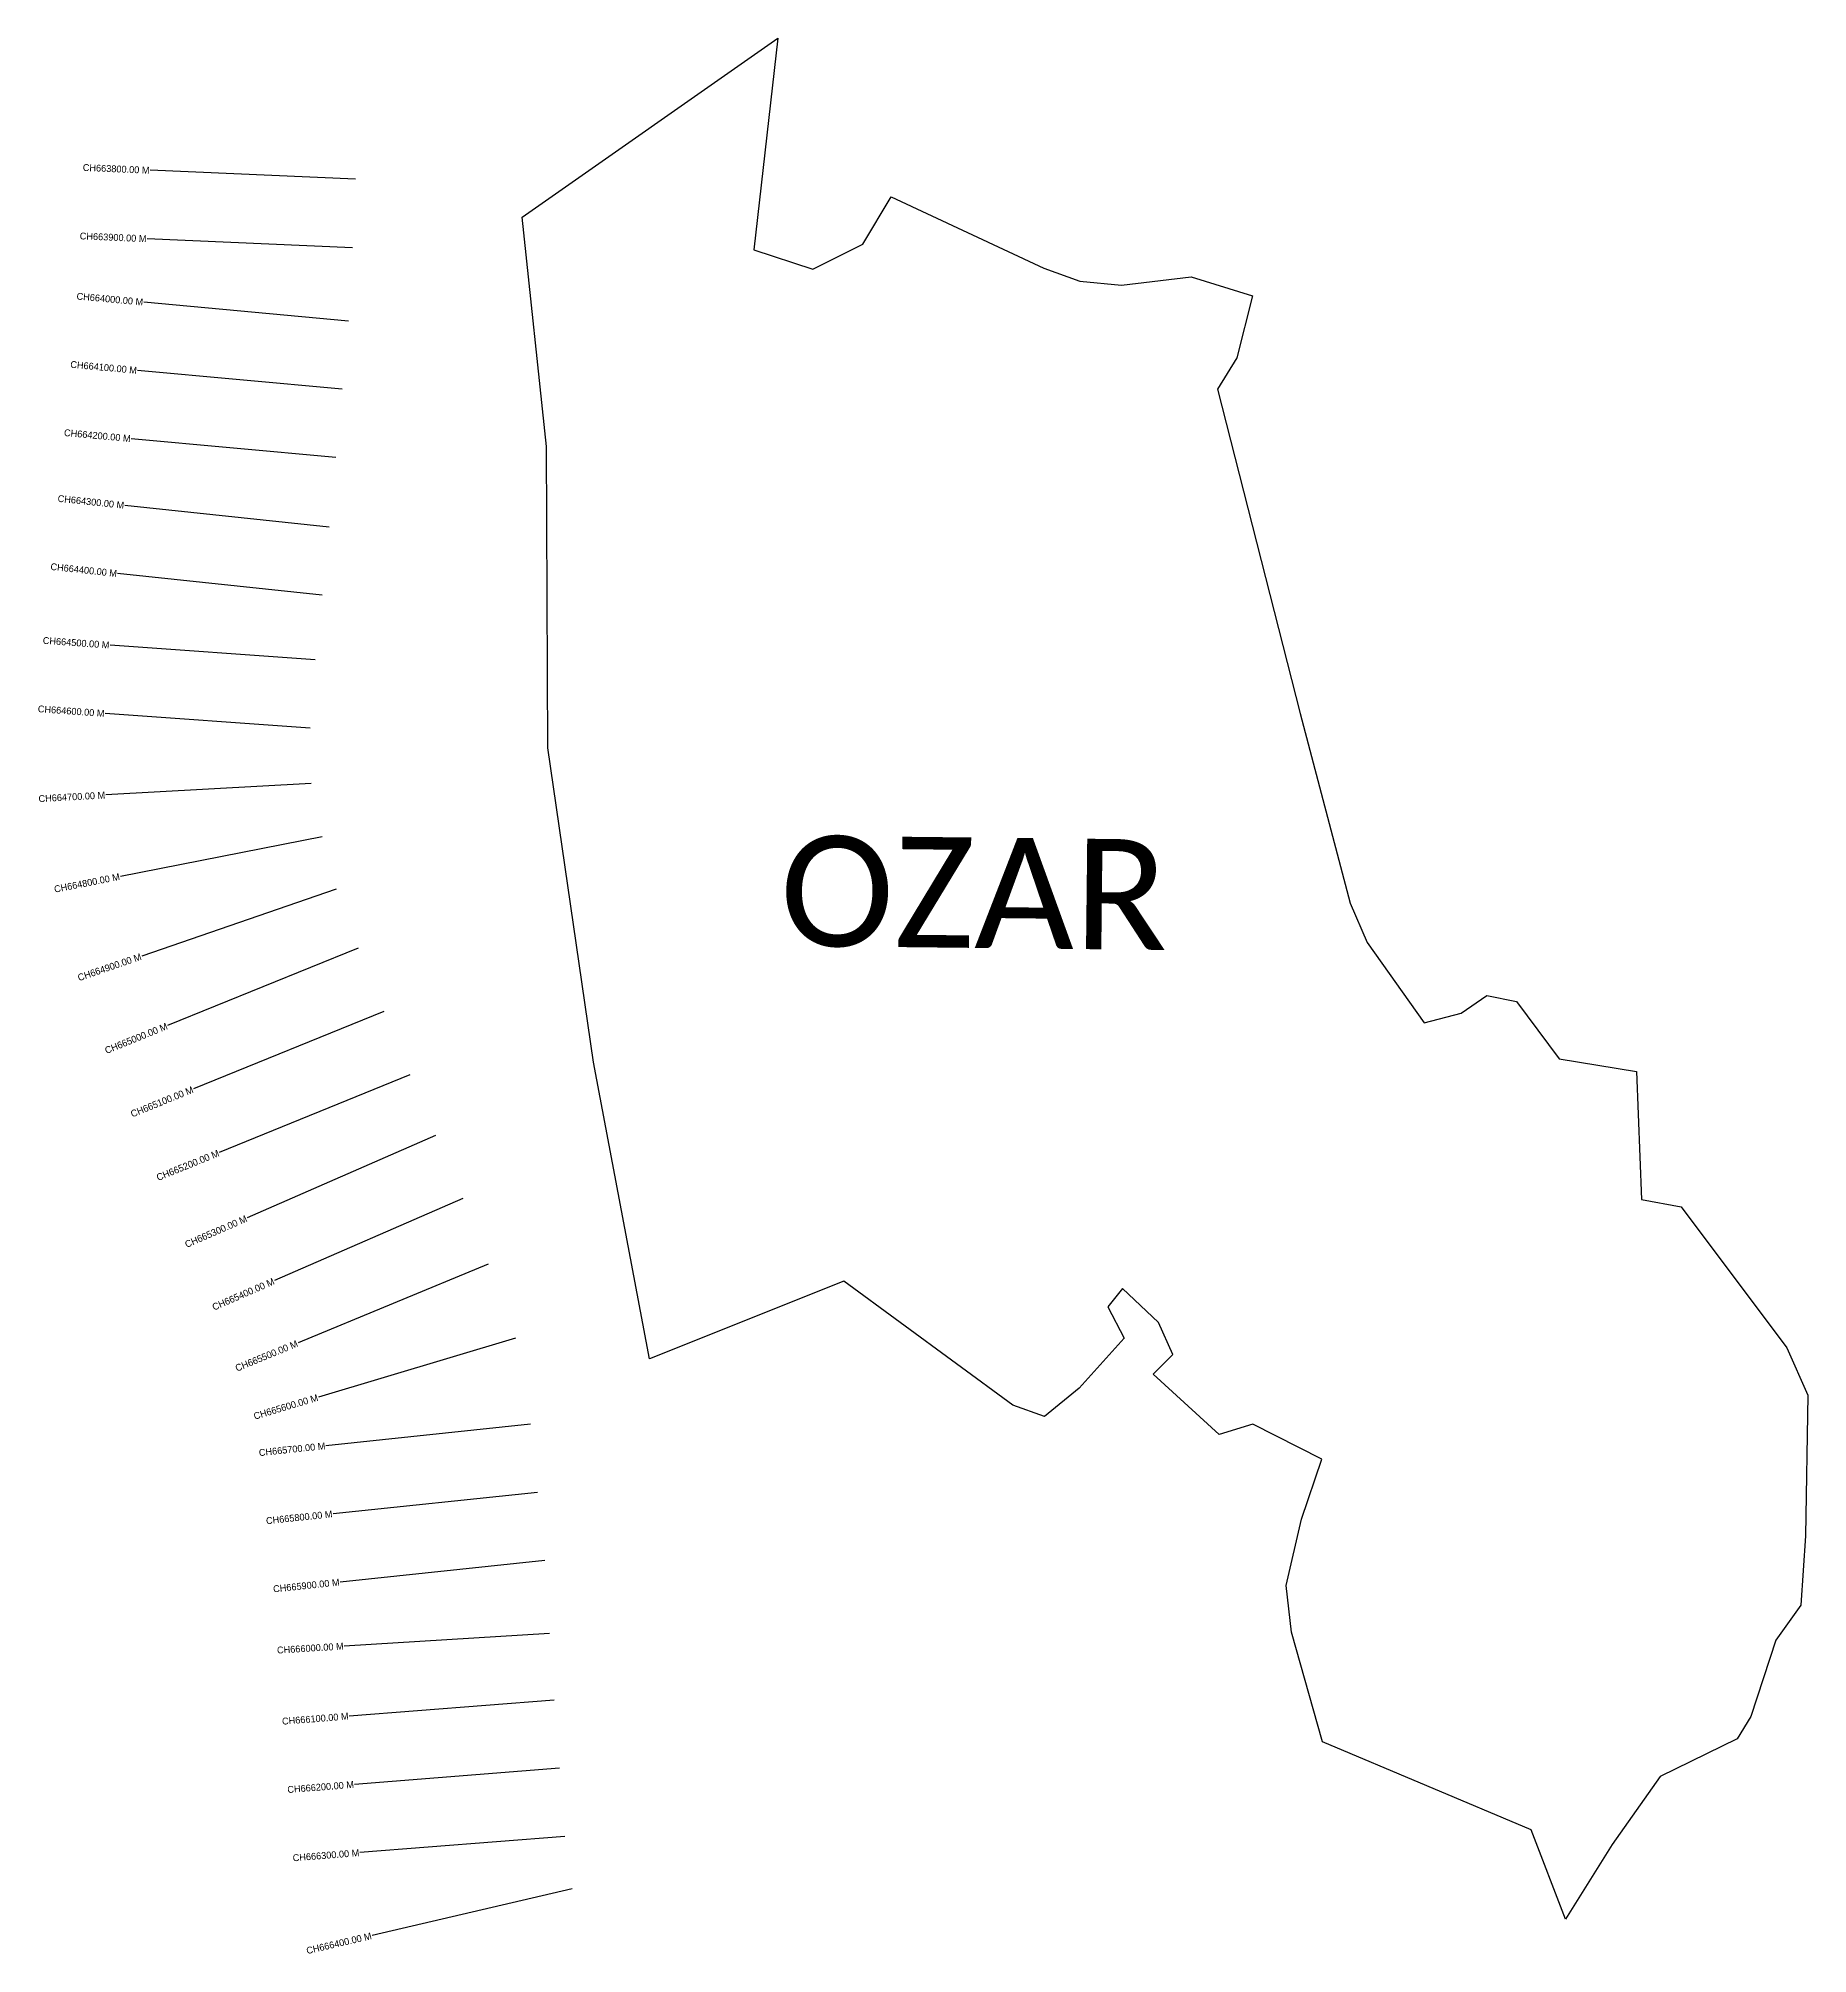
# Model space of a CAD drawing. Header units: metres. Extents: x 330680 to 359033, y 1779505 to 1931097.
# Drawn here: x 334816 to 337398, y 1779505 to 1782300 of the extents above; entities outside this region: 1.
import ezdxf
from ezdxf.enums import TextEntityAlignment as Align

# ---------------------------------------------------------------- set-up
doc = ezdxf.new("R2010")
doc.units = ezdxf.units.M
for name, color, linetype in [('CS', 134, 'Continuous'), ('CSMark', 6, 'Continuous'), ('DITRICT NAME', 118, 'Continuous'), ('village', 3, 'Continuous'), ('VILLAGE NAME', 250, 'Continuous')]:
    doc.layers.add(name, color=color, linetype=linetype)

msp = doc.modelspace()

# ---------------------------------------------------------------- linework, layer by layer
at = {"layer": 'CS'}
for p, q in [((335278.5, 1782094.6), (334978.8, 1782107.6)), ((335274.2, 1781994.7), (334974.4, 1782007.7)), ((335268.3, 1781887.6), (334969.5, 1781915.1)), ((335259.1, 1781788), (334960.4, 1781815.5)), ((335249.9, 1781688.4), (334951.2, 1781715.9)), ((335240.1, 1781586.8), (334941.8, 1781618.5)), ((335229.6, 1781487.4), (334931.3, 1781519)), ((335219.5, 1781393), (334920.3, 1781414.5)), ((335212.4, 1781293.2), (334913.1, 1781314.8)), ((335213.6, 1781212.5), (334914.1, 1781195.9)), ((335229.7, 1781134.8), (334935.3, 1781077.1)), ((335250.1, 1781058.5), (334966.5, 1780960.8)), ((335282.2, 1780972.5), (335004.3, 1780859.5)), ((335319.9, 1780879.9), (335042, 1780766.8)), ((335357.6, 1780787.3), (335079.7, 1780674.2)), ((335395.3, 1780698.7), (335120.3, 1780578.7)), ((335435.2, 1780607), (335160.3, 1780487.1)), ((335471.8, 1780510.9), (335194.6, 1780396.3)), ((335471.8, 1780510.9), (335194.6, 1780396.3)), ((335511.8, 1780403), (335224.4, 1780317)), ((335533.7, 1780277.4), (335235.3, 1780246.1)), ((335544.1, 1780177.9), (335245.7, 1780146.7)), ((335554.5, 1780078.4), (335256.1, 1780047.2)), ((335561.5, 1779972.3), (335262.1, 1779953.8)), ((335568.3, 1779875), (335269.3, 1779851.6)), ((335576.2, 1779775.4), (335277.1, 1779751.9)), ((335584, 1779675.7), (335284.9, 1779652.2)), ((335594.8, 1779599.3), (335302.6, 1779531.2))]:
    msp.add_line(p, q, dxfattribs=at)
at = {"layer": 'village', "color": 4}
msp.add_polyline3d([(337397.6, 1780319.7, 0), (337394.2, 1780114.8, 0), (337387.5, 1780013.2, 0), (337351, 1779962.1, 0), (337314.8, 1779850.7, 0), (337294.8, 1779818.1, 0), (337182.4, 1779763.4, 0), (337112.2, 1779664.3, 0), (337044, 1779555, 0), (336994.1, 1779685.4, 0), (336689.8, 1779814.1, 0), (336644.4, 1779974, 0), (336636.5, 1780042, 0), (336658.9, 1780138.9, 0), (336688.4, 1780226.5, 0), (336587.8, 1780277.4, 0), (336538.6, 1780262.6, 0), (336442.6, 1780350.6, 0), (336471.3, 1780379.1, 0), (336450.4, 1780426.1, 0), (336397.9, 1780475.5, 0), (336376.1, 1780448.9, 0), (336400.1, 1780403.2, 0), (336334.5, 1780329.9, 0), (336283.8, 1780288.7, 0), (336237.6, 1780305.2, 0), (335991.2, 1780486.2, 0), (335707.5, 1780372.9, 0), (335625.7, 1780805.9, 0), (335559, 1781264.8, 0), (335557, 1781704.4, 0), (335521.6, 1782039.1, 0), (335894.9, 1782300.3, 0), (335859.8, 1781991.4, 0), (335945.8, 1781963.3, 0), (336018.8, 1782000, 0), (336059.9, 1782068.8, 0), (336282.7, 1781964.9, 0), (336335.5, 1781945.6, 0), (336396.1, 1781939.9, 0), (336497.9, 1781952.1, 0), (336587.3, 1781924.3, 0), (336564.5, 1781834.1, 0), (336536.1, 1781788, 0), (336657, 1781314.9, 0), (336730.1, 1781038.2, 0), (336754.7, 1780980.6, 0), (336837.7, 1780863.5, 0), (336892.1, 1780877.3, 0), (336929.6, 1780903.3, 0), (336972.8, 1780894.4, 0), (337034.7, 1780810.8, 0), (337147.9, 1780792.3, 0), (337155, 1780605.3, 0), (337213, 1780594.7, 0), (337367, 1780388.8, 0), (337397.6, 1780319.7, 0)], close=True, dxfattribs=at)

# ---------------------------------------------------------------- texts
at = {"layer": 'CSMark'}
for s, rotation, p in [('CH663800.00 M', 357.5141, (334977.8, 1782107.6)), ('CH663900.00 M', 357.5141, (334973.4, 1782007.7)), ('CH664000.00 M', 354.7442, (334968.5, 1781915.2)), ('CH664100.00 M', 354.7442, (334959.4, 1781815.6)), ('CH664200.00 M', 354.7442, (334950.2, 1781716)), ('CH664300.00 M', 353.9376, (334940.8, 1781618.6)), ('CH664400.00 M', 353.9376, (334930.3, 1781519.1)), ('CH664500.00 M', 355.8853, (334919.3, 1781414.6)), ('CH664600.00 M', 355.8853, (334912.1, 1781314.8)), ('CH664700.00 M', 3.1814, (334913.1, 1781195.8)), ('CH664800.00 M', 11.0915, (334934.3, 1781076.9)), ('CH664900.00 M', 19.0039, (334965.5, 1780960.5)), ('CH665000.00 M', 22.1388, (335003.4, 1780859.1)), ('CH665100.00 M', 22.1388, (335041.1, 1780766.5)), ('CH665200.00 M', 22.1388, (335078.8, 1780673.8)), ('CH665300.00 M', 23.567, (335119.4, 1780578.3)), ('CH665400.00 M', 23.567, (335159.3, 1780486.7)), ('CH665500.00 M', 22.451, (335193.6, 1780395.9)), ('CH665500.00 M', 22.451, (335193.6, 1780395.9)), ('CH665600.00 M', 16.6512, (335223.4, 1780316.8)), ('CH665700.00 M', 5.9724, (335234.3, 1780246)), ('CH665800.00 M', 5.9724, (335244.7, 1780146.6)), ('CH665900.00 M', 5.9724, (335255.1, 1780047.1)), ('CH666000.00 M', 3.5486, (335261.1, 1779953.7)), ('CH666100.00 M', 4.4878, (335268.3, 1779851.5)), ('CH666200.00 M', 4.4878, (335276.1, 1779751.8)), ('CH666300.00 M', 4.4878, (335283.9, 1779652.1)), ('CH666400.00 M', 13.1104, (335301.7, 1779531))]:
    msp.add_text(s, height=10, rotation=rotation, dxfattribs=at).set_placement(p, align=Align.MIDDLE_RIGHT)
at = {"layer": 'DITRICT NAME', "insert": (330214.1, 1930543.7), "char_height": 4163.821, "attachment_point": 1, "rotation": 1.1028}
msp.add_mtext_dynamic_manual_height_columns('{\\fCalibri|b0|i0|c0|p34;RATNAGIRI}', width=3511.449, gutter_width=20819.1, heights=[0], dxfattribs=at)
at = {"layer": 'VILLAGE NAME', "insert": (335899.1, 1781136.9), "char_height": 161.109, "attachment_point": 1, "rotation": 359.3742}
msp.add_mtext_dynamic_manual_height_columns('{\\fCalibri|b0|i0|c0|p34;OZAR}', width=1589.786, gutter_width=805.5, heights=[0], dxfattribs=at)

doc.saveas('drawing.dxf')
